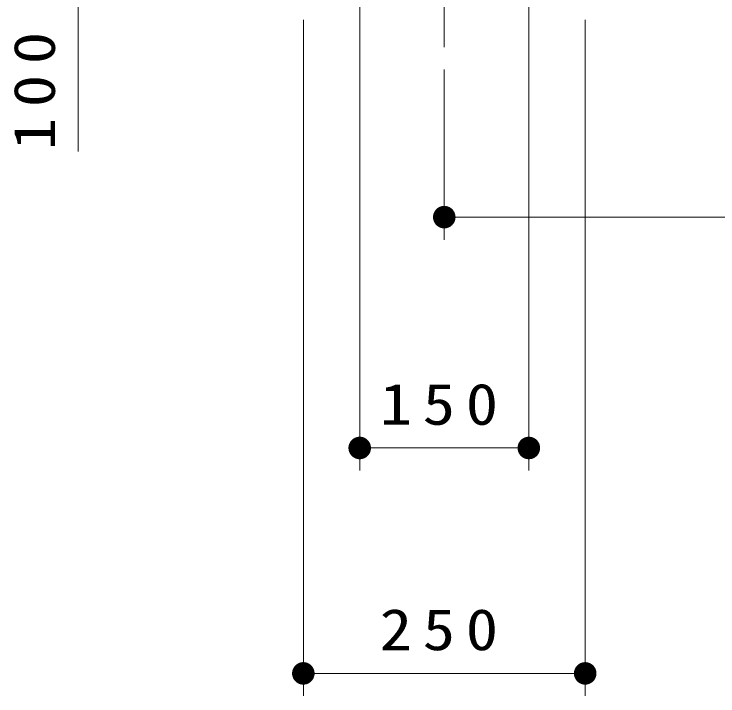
# Model space of a CAD drawing. Units: millimetres on the paper, scale 1:20. Extents: x -385 to 0, y 0 to 267.
# Drawn here: x -350.85 to -319.64, y 66.48 to 96.73 of the extents above; entities that cross this region are included whole.
import ezdxf

# ---------------------------------------------------------------- set-up
doc = ezdxf.new("R2010")
doc.units = ezdxf.units.MM
doc.linetypes.add('USER2', pattern=[6, 3, -1, 1, -1])
doc.layers.add('1_20', color=7, linetype='Continuous', lineweight=13)
doc.styles.add('ＭＳ ゴシック', font='')
doc.styles.get('ＭＳ ゴシック').set_extended_font_data('MS Gothic')

# ---------------------------------------------------------------- blocks, each defined once
blk = doc.blocks.new('filled_dot')
at = {"color": 0, "linetype": 'Continuous', "lineweight": -2, "const_width": 1.25}
blk.add_lwpolyline([(-0.625, 0, 1), (0.625, 0, 1)], format="xyb", close=True, dxfattribs=at)

msp = doc.modelspace()

# ---------------------------------------------------------------- linework, layer by layer
at = {"layer": '1_20', "linetype": 'USER2'}
msp.add_line((-331.776, 95.272), (-331.776, 117.196), dxfattribs=at)
at = {"layer": '1_20'}
for p, q in [((-348.013, 90.641), (-348.013, 102.483)), ((-335.526, 101.483), (-335.526, 76.483)), ((-328.026, 101.483), (-328.026, 76.483)), ((-338.026, 96.483), (-338.026, 66.483)), ((-325.526, 96.483), (-325.526, 66.483)), ((-331.776, 94.272), (-331.776, 86.724)), ((-279.276, 87.724), (-331.776, 87.724)), ((-328.026, 77.483), (-335.526, 77.483)), ((-325.526, 67.483), (-338.026, 67.483))]:
    msp.add_line(p, q, dxfattribs=at)

# ---------------------------------------------------------------- block references
at = {"layer": '1_20', "xscale": 0.4, "yscale": 0.4}
for p in [(-331.776, 87.724), (-335.526, 77.483), (-338.026, 67.483)]:
    msp.add_blockref('filled_dot', p, dxfattribs=at)
at = {"layer": '1_20', "xscale": 0.4, "yscale": 0.4, "rotation": 180}
for p in [(-328.026, 77.483), (-325.526, 67.483)]:
    msp.add_blockref('filled_dot', p, dxfattribs=at)

# ---------------------------------------------------------------- texts
at = {"layer": '1_20', "insert": (-349.013, 93.557), "char_height": 1.833, "attachment_point": 8, "rotation": 90, "style": 'ＭＳ ゴシック'}
msp.add_mtext('\\T1.33;\\W1.15;100', dxfattribs=at)
at = {"layer": '1_20', "char_height": 1.833, "attachment_point": 8, "style": 'ＭＳ ゴシック'}
for s, insert in [('\\T1.33;\\W1.15;150', (-331.776, 78.483)), ('\\T1.33;\\W1.15;250', (-331.776, 68.483))]:
    msp.add_mtext(s, dxfattribs=dict(at, insert=insert))

doc.saveas('drawing.dxf')
